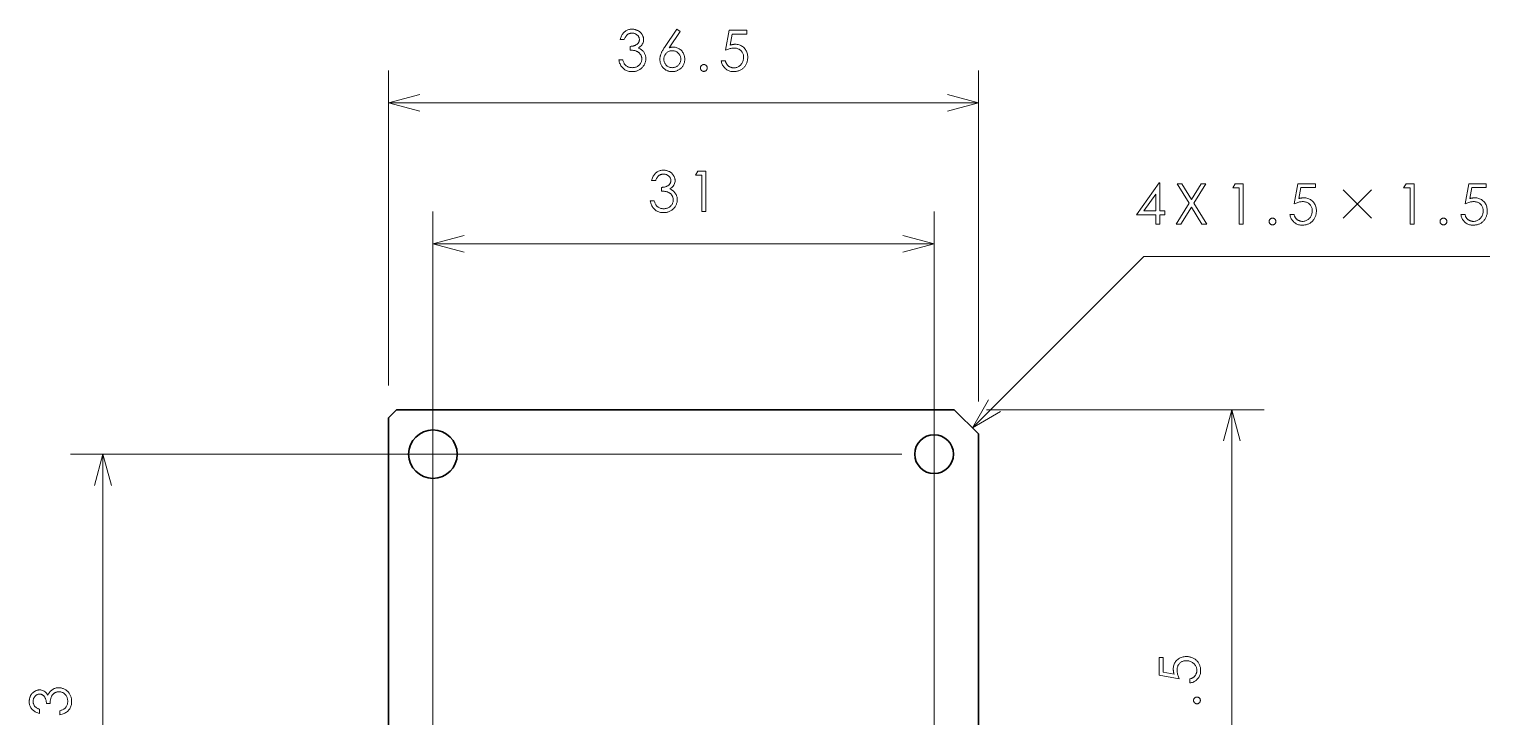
# Model space of a CAD drawing. Extents: x 33 to 237, y 66 to 156.
# Drawn here: x 32.8 to 123.2, y 113.9 to 156.4 of the extents above; entities that cross this region are included whole.
import ezdxf

# ---------------------------------------------------------------- set-up
doc = ezdxf.new("R2010")
doc.units = 0

msp = doc.modelspace()

# ---------------------------------------------------------------- linework, layer by layer
at = {"color": 7, "lineweight": 13}
for p, q in [((55.069046, 134.37117), (55.069046, 153.861572)), ((91.569046, 133.37117), (91.569046, 153.861572)), ((55.069046, 151.861572), (91.569046, 151.861572)), ((57.819054, 99.121162), (57.819054, 145.133728)), ((88.819054, 99.12117), (88.819054, 145.133728)), ((57.819054, 143.133728), (88.819054, 143.133728)), ((91.188461, 131.751755), (101.795059, 142.358353)), ((101.795059, 142.358353), (123.188164, 142.358353)), ((92.069046, 132.87117), (109.239899, 132.87117)), ((107.239899, 94.37117), (107.239899, 132.87117)), ((86.819046, 130.12117), (35.412617, 130.12117)), ((37.412617, 97.121162), (37.412617, 130.12117))]:
    msp.add_line(p, q, dxfattribs=at)
at = {"color": 7, "lineweight": 35}
for p, q in [((55.569046, 132.87117), (55.069046, 132.37117)), ((90.069046, 132.87117), (55.569046, 132.87117)), ((91.569046, 131.37117), (90.069046, 132.87117)), ((55.069046, 132.37117), (55.069054, 95.871162)), ((91.569054, 94.87117), (91.569046, 131.37117))]:
    msp.add_line(p, q, dxfattribs=at)
at = {"color": 7, "lineweight": 13}
for points in [[(69.654358, 155.782043), (69.399429, 155.782043), (69.414642, 155.842468), (69.432404, 155.900055), (69.452713, 155.954773), (69.475571, 156.006653), (69.500977, 156.055664), (69.528938, 156.101822), (69.559441, 156.145126), (69.592499, 156.185577), (69.628105, 156.223175), (69.66626, 156.257904), (69.706398, 156.289551), (69.747971, 156.317871), (69.79097, 156.34285), (69.835396, 156.364502), (69.881248, 156.382813), (69.928528, 156.397812), (69.977234, 156.40947), (70.027374, 156.417801), (70.078934, 156.422791), (70.131927, 156.424454), (70.170753, 156.423569), (70.209053, 156.420898), (70.246826, 156.416428), (70.284073, 156.410187), (70.320786, 156.402161), (70.356979, 156.392334), (70.392647, 156.380737), (70.42778, 156.367355), (70.462395, 156.352188), (70.496475, 156.335236), (70.529533, 156.316772), (70.561058, 156.297058), (70.591057, 156.276123), (70.619522, 156.253937), (70.646461, 156.230499), (70.671867, 156.205841), (70.695747, 156.179932), (70.718094, 156.152771), (70.738914, 156.12439), (70.758202, 156.094757), (70.775803, 156.064362), (70.79155, 156.033707), (70.805443, 156.002777), (70.817482, 155.971573), (70.827667, 155.940094), (70.836006, 155.908356), (70.842491, 155.876328), (70.847122, 155.84404), (70.849899, 155.811478), (70.85083, 155.778641), (70.847618, 155.715393), (70.837982, 155.654846), (70.821915, 155.596985), (70.799431, 155.541794), (70.770523, 155.489288), (70.735191, 155.439484), (70.693436, 155.392349), (70.645256, 155.347916), (70.590645, 155.306152), (70.529617, 155.26709), (70.565002, 155.251785), (70.599091, 155.235138), (70.631897, 155.217117), (70.663406, 155.197739), (70.693619, 155.177002), (70.722549, 155.154907), (70.750183, 155.13147), (70.77652, 155.106644), (70.801575, 155.080475), (70.825333, 155.052948), (70.856331, 155.012695), (70.884071, 154.971497), (70.908539, 154.929352), (70.929756, 154.886261), (70.947701, 154.842194), (70.962387, 154.797195), (70.973801, 154.751251), (70.981964, 154.70433), (70.986855, 154.656479), (70.988487, 154.607666), (70.987366, 154.565369), (70.984001, 154.523468), (70.978394, 154.481964), (70.970543, 154.440842), (70.960449, 154.400116), (70.948105, 154.359772), (70.933525, 154.319824), (70.916702, 154.280273), (70.897629, 154.241104), (70.87632, 154.202332), (70.853073, 154.164627), (70.828186, 154.128677), (70.801674, 154.094467), (70.773529, 154.062012), (70.743759, 154.031311), (70.712349, 154.002365), (70.679314, 153.975159), (70.644638, 153.949707), (70.608337, 153.92601), (70.570404, 153.904068), (70.531197, 153.884048), (70.491074, 153.866135), (70.450027, 153.850327), (70.408066, 153.836624), (70.365189, 153.825043), (70.321388, 153.815552), (70.27668, 153.808182), (70.231041, 153.802917), (70.184494, 153.799744), (70.137024, 153.798691), (70.073517, 153.800552), (70.012146, 153.806137), (69.952919, 153.815445), (69.895828, 153.828461), (69.840881, 153.845215), (69.788078, 153.865692), (69.737419, 153.889877), (69.688896, 153.917801), (69.642517, 153.949432), (69.598274, 153.984787), (69.556602, 154.023758), (69.517921, 154.066193), (69.482231, 154.112122), (69.449532, 154.161545), (69.41983, 154.214447), (69.393112, 154.270813), (69.369385, 154.330688), (69.348648, 154.394043), (69.33091, 154.460876), (69.316154, 154.531189), (69.56089, 154.531189), (69.574364, 154.483917), (69.588966, 154.439346), (69.604683, 154.397461), (69.621529, 154.358246), (69.639488, 154.321716), (69.658577, 154.287888), (69.678787, 154.256729), (69.700111, 154.228271), (69.722565, 154.202484), (69.74614, 154.179382), (69.777916, 154.153229), (69.811401, 154.129822), (69.846581, 154.109177), (69.883461, 154.091278), (69.922035, 154.076141), (69.962318, 154.063751), (70.004295, 154.054108), (70.047974, 154.047241), (70.093346, 154.043106), (70.140427, 154.041718), (70.193741, 154.043365), (70.244911, 154.048248), (70.293945, 154.056412), (70.340836, 154.067825), (70.385582, 154.08252), (70.428192, 154.100464), (70.468658, 154.121674), (70.506981, 154.146149), (70.543159, 154.173889), (70.577202, 154.20488), (70.608528, 154.238068), (70.636551, 154.272385), (70.661278, 154.307816), (70.682709, 154.344376), (70.700844, 154.38205), (70.715683, 154.420853), (70.727219, 154.460785), (70.735466, 154.501816), (70.74041, 154.543991), (70.742058, 154.58728), (70.741234, 154.616318), (70.738762, 154.644989), (70.734642, 154.673279), (70.728867, 154.701202), (70.721451, 154.72876), (70.712387, 154.755936), (70.701668, 154.78273), (70.689301, 154.809158), (70.675293, 154.83522), (70.65963, 154.860901), (70.642586, 154.885757), (70.624413, 154.909363), (70.605125, 154.931717), (70.584717, 154.952805), (70.563179, 154.972641), (70.540527, 154.991211), (70.516754, 155.00853), (70.491852, 155.024597), (70.465836, 155.039398), (70.43869, 155.052948), (70.40947, 155.065369), (70.377205, 155.076813), (70.341896, 155.08725), (70.303543, 155.096725), (70.262154, 155.105194), (70.21772, 155.112701), (70.170242, 155.119202), (70.119728, 155.124725), (70.066162, 155.129272), (70.00956, 155.132813), (70.00956, 155.362259), (70.043587, 155.362854), (70.076996, 155.36467), (70.109802, 155.367691), (70.141991, 155.371918), (70.173569, 155.377335), (70.204529, 155.383972), (70.234886, 155.391815), (70.264626, 155.400864), (70.293755, 155.411133), (70.322273, 155.422592), (70.349716, 155.434982), (70.375603, 155.448044), (70.399948, 155.461777), (70.422752, 155.476166), (70.444, 155.491211), (70.463707, 155.506927), (70.481865, 155.523285), (70.498482, 155.540329), (70.51355, 155.558029), (70.527069, 155.576401), (70.539177, 155.595261), (70.550011, 155.614471), (70.55957, 155.634003), (70.567856, 155.6539), (70.574867, 155.674118), (70.580605, 155.694687), (70.58506, 155.715591), (70.588249, 155.736832), (70.590164, 155.758423), (70.590797, 155.780334), (70.5895, 155.812531), (70.585602, 155.843842), (70.579102, 155.874252), (70.57, 155.903793), (70.558296, 155.932449), (70.543991, 155.96022), (70.527092, 155.987106), (70.507591, 156.013107), (70.485489, 156.038223), (70.460785, 156.062454), (70.434097, 156.085068), (70.406029, 156.105286), (70.376579, 156.123138), (70.345764, 156.138596), (70.313568, 156.151688), (70.279991, 156.162384), (70.245041, 156.170715), (70.20871, 156.176666), (70.171005, 156.180237), (70.131927, 156.181427), (70.100082, 156.180511), (70.069115, 156.177795), (70.039032, 156.173248), (70.009834, 156.16687), (69.981522, 156.158691), (69.954086, 156.148697), (69.927544, 156.136871), (69.901878, 156.12323), (69.877098, 156.107773), (69.853203, 156.0905), (69.830109, 156.071045), (69.807724, 156.049072), (69.786057, 156.024551), (69.765106, 155.997498), (69.744858, 155.967926), (69.725334, 155.935806), (69.70652, 155.901169), (69.688423, 155.863983), (69.671036, 155.82428)], [(72.89875, 156.424454), (73.104393, 156.290192), (72.429688, 155.26709), (72.456703, 155.275803), (72.483391, 155.2836), (72.509735, 155.290482), (72.535736, 155.296448), (72.561401, 155.301498), (72.586723, 155.305634), (72.611702, 155.308838), (72.636345, 155.311127), (72.660652, 155.312515), (72.684616, 155.312973), (72.743195, 155.310822), (72.79998, 155.304367), (72.854958, 155.293625), (72.908134, 155.278564), (72.959511, 155.259216), (73.009087, 155.235565), (73.056862, 155.207626), (73.102829, 155.175385), (73.147003, 155.138824), (73.189369, 155.097977), (73.228767, 155.053986), (73.264015, 155.008011), (73.295113, 154.960037), (73.322067, 154.91008), (73.344879, 154.858139), (73.363541, 154.804199), (73.378052, 154.748276), (73.38842, 154.690369), (73.394638, 154.630463), (73.396713, 154.568573), (73.395714, 154.525818), (73.3927, 154.483917), (73.387688, 154.442825), (73.380669, 154.402573), (73.371643, 154.363144), (73.360619, 154.324554), (73.34758, 154.286804), (73.332542, 154.249878), (73.315491, 154.213791), (73.29644, 154.178528), (73.275543, 154.144409), (73.252968, 154.11171), (73.228706, 154.080444), (73.202766, 154.050598), (73.17514, 154.022186), (73.145828, 153.995193), (73.114838, 153.969635), (73.082169, 153.945496), (73.047813, 153.922791), (73.011772, 153.90152), (72.974609, 153.881973), (72.93689, 153.864502), (72.898605, 153.849075), (72.859764, 153.835709), (72.820366, 153.824402), (72.780396, 153.81514), (72.739876, 153.807953), (72.698784, 153.802811), (72.657143, 153.799713), (72.614929, 153.798691), (72.574104, 153.799683), (72.533867, 153.802673), (72.494225, 153.807648), (72.455177, 153.814606), (72.416725, 153.823547), (72.378868, 153.834488), (72.341606, 153.847412), (72.304939, 153.86232), (72.268867, 153.879227), (72.233391, 153.898117), (72.198967, 153.918808), (72.166054, 153.941116), (72.134659, 153.965027), (72.104767, 153.99057), (72.076393, 154.017715), (72.049538, 154.046478), (72.024185, 154.076859), (72.000351, 154.108856), (71.978027, 154.142456), (71.957214, 154.177689), (71.938164, 154.213974), (71.92112, 154.250763), (71.906082, 154.288071), (71.893044, 154.325882), (71.882011, 154.364212), (71.872986, 154.403046), (71.865967, 154.442383), (71.860954, 154.482239), (71.857948, 154.522614), (71.856949, 154.563477), (71.857567, 154.594238), (71.859428, 154.625305), (71.862526, 154.656708), (71.866867, 154.688431), (71.872452, 154.720474), (71.87928, 154.752838), (71.887344, 154.785522), (71.896645, 154.818542), (71.907188, 154.851883), (71.918976, 154.885544), (71.932358, 154.920044), (71.947701, 154.955933), (71.964989, 154.993195), (71.984238, 155.03183), (72.00544, 155.071854), (72.028595, 155.113251), (72.053711, 155.156006), (72.080772, 155.200165), (72.109795, 155.245682), (72.140762, 155.292572)], [(77.225739, 156.361572), (77.225739, 156.123642), (76.33519, 156.123642), (76.211128, 155.442139), (76.243431, 155.451172), (76.275093, 155.459259), (76.306114, 155.4664), (76.336479, 155.472595), (76.366211, 155.477829), (76.395287, 155.482101), (76.423721, 155.485443), (76.451508, 155.487823), (76.478645, 155.489243), (76.505142, 155.489716), (76.572266, 155.487427), (76.636993, 155.480576), (76.699326, 155.469147), (76.759254, 155.453156), (76.816795, 155.432571), (76.871933, 155.407425), (76.924683, 155.377716), (76.975029, 155.34343), (77.02298, 155.304565), (77.068535, 155.261139), (77.110672, 155.214142), (77.148376, 155.164566), (77.181648, 155.112427), (77.21048, 155.057739), (77.234879, 155.000473), (77.254837, 154.940643), (77.270363, 154.878235), (77.281448, 154.813278), (77.288101, 154.745743), (77.290321, 154.675644), (77.289185, 154.62677), (77.285767, 154.578705), (77.280075, 154.531464), (77.272102, 154.485031), (77.261856, 154.439423), (77.249329, 154.394623), (77.234528, 154.350632), (77.217445, 154.307465), (77.19809, 154.265106), (77.176453, 154.223572), (77.152878, 154.183411), (77.127678, 154.145157), (77.100868, 154.108826), (77.072441, 154.074432), (77.042404, 154.041931), (77.01075, 154.011368), (76.977486, 153.982727), (76.942604, 153.955994), (76.906105, 153.931198), (76.867989, 153.90831), (76.828468, 153.887482), (76.787743, 153.868851), (76.745804, 153.852402), (76.70266, 153.838165), (76.65831, 153.826096), (76.612755, 153.816238), (76.565994, 153.808563), (76.518028, 153.80307), (76.468849, 153.799789), (76.418465, 153.798691), (76.358574, 153.800552), (76.300591, 153.806137), (76.244507, 153.815445), (76.190323, 153.828461), (76.138046, 153.845215), (76.087669, 153.865692), (76.0392, 153.889877), (75.992638, 153.917801), (75.947968, 153.949432), (75.905212, 153.984787), (75.865082, 154.023102), (75.828323, 154.063614), (75.79493, 154.106323), (75.7649, 154.151215), (75.738235, 154.198303), (75.714935, 154.247574), (75.695, 154.299042), (75.678429, 154.352707), (75.665222, 154.408554), (75.65538, 154.466614), (75.91201, 154.466614), (75.91819, 154.438263), (75.925163, 154.410995), (75.932938, 154.384827), (75.941513, 154.359741), (75.950882, 154.335739), (75.96106, 154.312836), (75.972031, 154.291016), (75.983795, 154.270279), (75.996368, 154.250626), (76.009735, 154.232071), (76.023956, 154.214401), (76.039101, 154.197433), (76.055161, 154.181168), (76.072136, 154.165588), (76.090034, 154.150711), (76.108849, 154.13652), (76.128578, 154.123047), (76.149231, 154.110245), (76.170799, 154.09816), (76.193283, 154.086761), (76.216331, 154.076263), (76.239609, 154.066879), (76.263107, 154.058594), (76.286819, 154.051422), (76.31076, 154.045334), (76.334915, 154.040375), (76.359299, 154.036499), (76.383896, 154.033737), (76.408722, 154.032074), (76.433762, 154.031525), (76.482353, 154.033401), (76.529549, 154.039001), (76.575348, 154.048355), (76.619759, 154.061432), (76.662773, 154.078262), (76.704399, 154.098831), (76.744621, 154.123138), (76.783455, 154.151184), (76.8209, 154.182953), (76.856949, 154.218475), (76.890526, 154.256805), (76.920578, 154.296997), (76.94709, 154.33905), (76.970062, 154.382996), (76.98951, 154.428787), (77.005417, 154.476471), (77.017792, 154.526001), (77.026627, 154.577423), (77.031929, 154.630692), (77.033691, 154.685852), (77.032097, 154.735535), (77.027306, 154.783325), (77.019318, 154.829224), (77.008133, 154.873199), (76.993759, 154.915283), (76.976181, 154.95546), (76.955414, 154.993729), (76.93145, 155.030106), (76.904297, 155.064575), (76.87394, 155.097137), (76.840919, 155.127167), (76.805756, 155.154022), (76.768448, 155.177734), (76.729004, 155.198288), (76.687416, 155.215668), (76.643692, 155.229889), (76.597816, 155.240967), (76.549805, 155.248871), (76.499657, 155.253601), (76.447357, 155.255188), (76.402237, 155.253845), (76.355247, 155.249817), (76.306381, 155.243103), (76.255653, 155.233704), (76.203056, 155.221619), (76.148582, 155.206848), (76.092247, 155.189392), (76.034035, 155.16925), (75.973953, 155.146439), (75.91201, 155.120926), (76.143143, 156.361572)], [(72.62513, 155.093735), (72.58226, 155.092194), (72.540665, 155.087585), (72.500343, 155.079895), (72.461296, 155.069122), (72.423523, 155.055283), (72.387024, 155.038361), (72.351807, 155.018372), (72.317856, 154.9953), (72.285179, 154.969147), (72.253784, 154.939926), (72.224564, 154.908508), (72.19841, 154.875793), (72.175339, 154.841751), (72.15535, 154.806412), (72.138428, 154.76976), (72.124588, 154.731796), (72.113823, 154.692535), (72.106133, 154.651962), (72.101517, 154.610077), (72.099976, 154.566879), (72.101517, 154.524017), (72.106133, 154.482407), (72.113823, 154.442093), (72.124588, 154.403046), (72.138428, 154.365265), (72.15535, 154.328766), (72.175339, 154.293549), (72.19841, 154.259613), (72.224564, 154.226929), (72.253784, 154.195526), (72.285179, 154.166306), (72.317856, 154.140167), (72.351807, 154.117096), (72.387024, 154.097092), (72.423523, 154.08017), (72.461296, 154.06633), (72.500343, 154.055573), (72.540665, 154.047882), (72.58226, 154.043259), (72.62513, 154.041718), (72.667999, 154.043259), (72.709595, 154.047882), (72.749916, 154.055573), (72.788963, 154.06633), (72.826736, 154.08017), (72.863235, 154.097092), (72.898453, 154.117096), (72.932404, 154.140167), (72.96508, 154.166306), (72.996475, 154.195526), (73.025696, 154.226929), (73.051849, 154.259613), (73.074921, 154.293549), (73.09491, 154.328766), (73.111832, 154.365265), (73.125671, 154.403046), (73.136444, 154.442093), (73.144127, 154.482407), (73.148743, 154.524017), (73.150284, 154.566879), (73.148743, 154.610077), (73.144127, 154.651962), (73.136444, 154.692535), (73.125671, 154.731796), (73.111832, 154.76976), (73.09491, 154.806412), (73.074921, 154.841751), (73.051849, 154.875793), (73.025696, 154.908508), (72.996475, 154.939926), (72.96508, 154.969147), (72.932404, 154.9953), (72.898453, 155.018372), (72.863235, 155.038361), (72.826736, 155.055283), (72.788963, 155.069122), (72.749916, 155.079895), (72.709595, 155.087585), (72.667999, 155.092194)], [(74.577881, 154.235474), (74.594963, 154.234863), (74.611534, 154.233032), (74.627594, 154.229965), (74.643143, 154.225677), (74.658188, 154.220184), (74.672714, 154.21344), (74.686737, 154.20549), (74.700249, 154.19632), (74.713249, 154.185913), (74.725739, 154.174286), (74.737366, 154.161774), (74.747765, 154.148727), (74.756943, 154.135132), (74.7649, 154.120987), (74.771629, 154.106308), (74.777138, 154.09108), (74.781418, 154.075317), (74.784477, 154.05899), (74.786316, 154.04213), (74.786926, 154.024734), (74.786316, 154.007645), (74.784477, 153.991043), (74.781418, 153.974945), (74.777138, 153.959335), (74.771629, 153.944214), (74.7649, 153.929596), (74.756943, 153.915466), (74.747765, 153.901825), (74.737366, 153.888672), (74.725739, 153.876022), (74.713249, 153.864227), (74.700249, 153.853699), (74.686737, 153.844391), (74.672714, 153.836319), (74.658188, 153.829498), (74.643143, 153.823914), (74.627594, 153.81958), (74.611534, 153.816467), (74.594963, 153.814606), (74.577881, 153.813995), (74.560806, 153.814606), (74.544235, 153.816467), (74.528168, 153.81958), (74.512619, 153.823914), (74.497581, 153.829498), (74.483047, 153.836319), (74.469025, 153.844391), (74.455521, 153.853699), (74.44252, 153.864227), (74.430023, 153.876022), (74.418396, 153.888672), (74.407997, 153.901825), (74.398819, 153.915466), (74.390869, 153.929596), (74.38414, 153.944214), (74.378632, 153.959335), (74.374344, 153.974945), (74.371292, 153.991043), (74.369453, 154.007645), (74.368843, 154.024734), (74.369453, 154.04213), (74.371292, 154.05899), (74.374344, 154.075317), (74.378632, 154.09108), (74.38414, 154.106308), (74.390869, 154.120987), (74.398819, 154.135132), (74.407997, 154.148727), (74.418396, 154.161774), (74.430023, 154.174286), (74.44252, 154.185913), (74.455521, 154.19632), (74.469025, 154.20549), (74.483047, 154.21344), (74.497581, 154.220184), (74.512619, 154.225677), (74.528168, 154.229965), (74.544235, 154.233032), (74.560806, 154.234863)], [(71.600662, 147.054199), (71.345734, 147.054199), (71.360947, 147.114624), (71.378708, 147.172211), (71.399017, 147.226929), (71.421875, 147.278809), (71.447281, 147.32782), (71.475235, 147.373978), (71.505745, 147.417282), (71.538803, 147.457733), (71.574402, 147.495331), (71.612556, 147.53006), (71.652702, 147.561707), (71.694275, 147.590027), (71.737274, 147.615005), (71.781693, 147.636658), (71.827553, 147.654968), (71.874832, 147.669968), (71.923538, 147.681625), (71.973671, 147.689957), (72.025238, 147.694946), (72.078232, 147.696609), (72.117058, 147.695724), (72.15535, 147.693054), (72.193123, 147.688583), (72.23037, 147.682343), (72.26709, 147.674316), (72.303284, 147.66449), (72.338943, 147.652893), (72.374084, 147.639511), (72.408691, 147.624344), (72.44278, 147.607391), (72.47583, 147.588928), (72.507362, 147.569214), (72.537354, 147.548279), (72.565826, 147.526093), (72.592758, 147.502655), (72.618164, 147.477997), (72.642044, 147.452087), (72.664398, 147.424927), (72.685211, 147.396545), (72.704506, 147.366913), (72.722099, 147.336517), (72.737846, 147.305862), (72.75174, 147.274933), (72.763786, 147.243729), (72.773972, 147.21225), (72.78231, 147.180511), (72.788788, 147.148483), (72.793427, 147.116196), (72.796204, 147.083633), (72.797127, 147.050797), (72.793915, 146.987549), (72.784279, 146.927002), (72.768219, 146.869141), (72.745735, 146.81395), (72.716827, 146.761444), (72.681496, 146.711639), (72.639732, 146.664505), (72.591553, 146.620071), (72.536949, 146.578308), (72.475914, 146.539246), (72.511299, 146.523941), (72.545395, 146.507294), (72.578194, 146.489273), (72.609703, 146.469894), (72.639923, 146.449158), (72.668846, 146.427063), (72.69648, 146.403625), (72.722824, 146.378799), (72.747879, 146.352631), (72.771637, 146.325104), (72.802635, 146.284851), (72.830368, 146.243652), (72.854843, 146.201508), (72.876053, 146.158417), (72.893997, 146.114349), (72.908684, 146.069351), (72.920105, 146.023407), (72.928261, 145.976486), (72.933159, 145.928635), (72.934792, 145.879822), (72.93367, 145.837524), (72.930305, 145.795624), (72.924698, 145.75412), (72.91684, 145.712997), (72.906746, 145.672272), (72.894409, 145.631927), (72.879829, 145.59198), (72.862999, 145.552429), (72.843933, 145.51326), (72.822617, 145.474487), (72.79937, 145.436783), (72.77449, 145.400833), (72.747978, 145.366623), (72.719833, 145.334167), (72.690056, 145.303467), (72.658653, 145.274521), (72.62561, 145.247314), (72.590942, 145.221863), (72.554642, 145.198166), (72.516708, 145.176224), (72.477501, 145.156204), (72.43737, 145.13829), (72.396332, 145.122482), (72.35437, 145.10878), (72.311485, 145.097198), (72.267693, 145.087708), (72.222977, 145.080338), (72.177345, 145.075073), (72.130798, 145.071899), (72.083328, 145.070847), (72.019814, 145.072708), (71.95845, 145.078293), (71.899216, 145.087601), (71.842133, 145.100616), (71.787186, 145.117371), (71.734383, 145.137848), (71.683716, 145.162033), (71.635201, 145.189957), (71.588814, 145.221588), (71.544579, 145.256943), (71.502907, 145.295914), (71.464226, 145.338348), (71.428535, 145.384277), (71.395836, 145.433701), (71.366127, 145.486603), (71.339409, 145.542969), (71.315689, 145.602844), (71.294952, 145.666199), (71.277206, 145.733032), (71.262459, 145.803345), (71.507187, 145.803345), (71.520668, 145.756073), (71.535263, 145.711502), (71.550987, 145.669617), (71.567825, 145.630402), (71.585793, 145.593872), (71.604874, 145.560043), (71.625084, 145.528885), (71.646416, 145.500427), (71.668861, 145.47464), (71.692436, 145.451538), (71.72422, 145.425385), (71.757698, 145.401978), (71.792877, 145.381332), (71.829758, 145.363434), (71.86834, 145.348297), (71.908615, 145.335907), (71.950592, 145.326263), (71.99427, 145.319397), (72.03965, 145.315262), (72.086723, 145.313873), (72.140038, 145.315521), (72.191216, 145.320404), (72.240242, 145.328568), (72.287132, 145.339981), (72.331886, 145.354675), (72.374489, 145.37262), (72.414955, 145.393829), (72.453278, 145.418304), (72.489464, 145.446045), (72.523506, 145.477036), (72.554825, 145.510223), (72.582855, 145.54454), (72.607582, 145.579971), (72.629013, 145.616531), (72.647148, 145.654205), (72.66198, 145.693008), (72.673523, 145.732941), (72.681763, 145.773972), (72.686707, 145.816147), (72.688354, 145.859436), (72.687531, 145.888474), (72.685059, 145.917145), (72.680939, 145.945435), (72.675171, 145.973358), (72.667755, 146.000916), (72.658684, 146.028091), (72.647972, 146.054886), (72.635605, 146.081314), (72.62159, 146.107376), (72.605934, 146.133057), (72.588882, 146.157913), (72.570717, 146.181519), (72.55143, 146.203873), (72.531013, 146.22496), (72.509483, 146.244797), (72.486832, 146.263367), (72.463051, 146.280685), (72.438156, 146.296753), (72.412132, 146.311554), (72.384995, 146.325104), (72.355766, 146.337524), (72.323502, 146.348969), (72.288193, 146.359406), (72.249847, 146.368881), (72.208458, 146.37735), (72.164024, 146.384857), (72.116547, 146.391357), (72.066025, 146.396881), (72.012466, 146.401428), (71.955864, 146.404968), (71.955864, 146.634415), (71.989891, 146.63501), (72.0233, 146.636826), (72.056099, 146.639847), (72.088287, 146.644073), (72.119865, 146.64949), (72.150833, 146.656128), (72.181183, 146.663971), (72.21093, 146.673019), (72.240059, 146.683289), (72.268578, 146.694748), (72.296013, 146.707138), (72.321907, 146.7202), (72.346252, 146.733932), (72.369049, 146.748322), (72.390305, 146.763367), (72.410011, 146.779083), (72.428169, 146.795441), (72.444778, 146.812485), (72.459846, 146.830185), (72.473366, 146.848557), (72.485474, 146.867416), (72.496315, 146.886627), (72.505875, 146.906158), (72.51416, 146.926056), (72.521164, 146.946274), (72.526901, 146.966843), (72.531364, 146.987747), (72.534554, 147.008987), (72.536461, 147.030579), (72.537102, 147.05249), (72.535797, 147.084686), (72.531898, 147.115997), (72.525398, 147.146408), (72.516296, 147.175949), (72.504601, 147.204605), (72.490295, 147.232376), (72.473396, 147.259262), (72.453888, 147.285263), (72.431793, 147.310379), (72.407089, 147.33461), (72.380394, 147.357224), (72.352325, 147.377441), (72.322884, 147.395294), (72.292061, 147.410751), (72.259865, 147.423843), (72.226288, 147.43454), (72.191338, 147.442871), (72.155014, 147.448822), (72.11731, 147.452393), (72.078232, 147.453583), (72.046379, 147.452667), (72.015411, 147.449951), (71.985336, 147.445404), (71.956139, 147.439026), (71.927818, 147.430847), (71.900391, 147.420853), (71.87384, 147.409027), (71.848183, 147.395386), (71.823402, 147.379929), (71.799507, 147.362656), (71.776413, 147.343201), (71.754028, 147.321228), (71.732361, 147.296707), (71.711403, 147.269653), (71.691162, 147.240082), (71.671638, 147.207962), (71.652824, 147.173325), (71.63472, 147.136139), (71.617332, 147.096436)], [(74.21283, 147.633728), (74.703995, 147.633728), (74.703995, 145.133728), (74.455864, 145.133728), (74.455864, 147.389008), (74.063271, 147.389008)], [(102.728775, 146.921234), (102.77977, 146.921234), (102.77977, 145.17923), (103.082275, 145.17923), (103.082275, 144.939606), (102.77977, 144.939606), (102.77977, 144.358368), (102.529938, 144.358368), (102.529938, 144.939606), (101.335167, 144.939606)], [(103.847061, 146.858368), (104.139389, 146.858368), (104.737617, 145.882843), (105.340942, 146.858368), (105.629868, 146.858368), (104.885475, 145.646606), (105.679153, 144.358368), (105.386833, 144.358368), (104.737617, 145.406967), (104.084999, 144.358368), (103.792679, 144.358368), (104.589752, 145.646606)], [(107.439178, 146.858368), (107.930344, 146.858368), (107.930344, 144.358368), (107.682213, 144.358368), (107.682213, 146.613632), (107.289627, 146.613632)], [(112.398392, 146.858368), (112.398392, 146.620422), (111.507843, 146.620422), (111.383774, 145.938919), (111.416084, 145.947968), (111.447754, 145.956055), (111.47876, 145.963196), (111.50914, 145.969376), (111.538864, 145.974609), (111.56794, 145.978882), (111.596375, 145.982224), (111.624161, 145.984604), (111.651299, 145.986023), (111.677795, 145.986511), (111.744919, 145.984222), (111.809647, 145.977356), (111.871979, 145.965927), (111.931908, 145.949936), (111.989441, 145.929352), (112.044586, 145.904205), (112.097336, 145.874496), (112.147682, 145.84021), (112.195633, 145.801346), (112.241188, 145.757919), (112.283325, 145.710922), (112.32103, 145.661346), (112.354301, 145.609222), (112.383133, 145.55452), (112.407532, 145.497253), (112.42749, 145.437424), (112.443016, 145.375031), (112.454102, 145.310059), (112.460754, 145.242523), (112.462975, 145.172424), (112.461838, 145.12355), (112.45842, 145.0755), (112.452728, 145.028244), (112.444756, 144.981812), (112.434509, 144.936203), (112.421982, 144.891403), (112.407181, 144.847412), (112.390099, 144.804245), (112.370743, 144.761902), (112.349106, 144.720367), (112.325531, 144.680191), (112.300331, 144.641937), (112.273521, 144.605621), (112.245102, 144.571213), (112.215057, 144.538727), (112.183403, 144.508148), (112.150131, 144.479507), (112.11525, 144.452789), (112.078758, 144.427979), (112.040649, 144.40509), (112.001122, 144.384277), (111.960388, 144.365631), (111.918457, 144.349182), (111.875313, 144.334946), (111.830963, 144.322876), (111.785408, 144.313019), (111.738647, 144.305344), (111.690674, 144.299866), (111.641502, 144.29657), (111.591125, 144.295471), (111.531227, 144.297333), (111.473236, 144.302917), (111.41716, 144.312225), (111.362976, 144.325256), (111.310699, 144.34201), (111.26033, 144.362473), (111.211853, 144.386658), (111.165283, 144.414581), (111.120621, 144.446213), (111.077866, 144.481567), (111.037735, 144.519897), (111.000977, 144.560394), (110.967583, 144.603104), (110.937546, 144.647995), (110.910889, 144.695084), (110.887589, 144.744354), (110.867645, 144.795822), (110.851074, 144.849487), (110.837875, 144.905334), (110.828033, 144.963394), (111.084663, 144.963394), (111.090836, 144.935043), (111.097816, 144.907776), (111.105591, 144.881607), (111.114166, 144.856522), (111.123535, 144.83252), (111.133713, 144.809616), (111.144684, 144.787796), (111.156448, 144.767059), (111.169022, 144.747406), (111.182388, 144.728851), (111.196609, 144.711182), (111.211754, 144.694214), (111.227814, 144.677948), (111.244789, 144.662369), (111.262688, 144.647491), (111.281502, 144.633301), (111.301231, 144.619827), (111.321884, 144.607025), (111.343445, 144.59494), (111.365936, 144.583542), (111.388992, 144.573059), (111.412262, 144.56366), (111.43576, 144.555374), (111.459473, 144.548203), (111.483414, 144.542114), (111.507568, 144.537155), (111.531952, 144.533279), (111.556549, 144.530518), (111.581375, 144.52887), (111.606415, 144.52832), (111.655006, 144.530182), (111.702202, 144.535797), (111.748001, 144.545135), (111.792412, 144.558228), (111.835426, 144.575043), (111.877045, 144.595612), (111.917274, 144.619919), (111.956108, 144.647964), (111.993546, 144.679749), (112.029602, 144.715256), (112.063179, 144.753586), (112.093231, 144.793777), (112.119736, 144.835846), (112.142715, 144.879776), (112.162155, 144.925568), (112.17807, 144.973251), (112.190445, 145.022797), (112.19928, 145.074203), (112.204582, 145.127472), (112.206345, 145.182632), (112.20475, 145.23233), (112.199959, 145.280121), (112.191971, 145.326004), (112.180786, 145.36998), (112.166412, 145.412064), (112.148834, 145.45224), (112.128067, 145.490509), (112.104103, 145.526886), (112.07695, 145.561356), (112.046593, 145.593918), (112.013573, 145.623947), (111.978409, 145.650818), (111.941101, 145.67453), (111.901657, 145.695068), (111.860069, 145.712463), (111.816345, 145.726685), (111.77047, 145.737747), (111.722458, 145.745651), (111.672302, 145.750397), (111.62001, 145.751968), (111.57489, 145.750626), (111.527893, 145.746597), (111.479034, 145.739883), (111.428307, 145.730484), (111.375702, 145.718399), (111.321236, 145.703644), (111.264893, 145.686188), (111.206688, 145.666046), (111.146606, 145.643219), (111.084663, 145.617706), (111.315796, 146.858368)], [(118.010727, 146.858368), (118.501892, 146.858368), (118.501892, 144.358368), (118.253761, 144.358368), (118.253761, 146.613632), (117.861176, 146.613632)], [(122.96994, 146.858368), (122.96994, 146.620422), (122.079391, 146.620422), (121.955322, 145.938919), (121.987633, 145.947968), (122.019302, 145.956055), (122.050308, 145.963196), (122.080688, 145.969376), (122.110413, 145.974609), (122.139488, 145.978882), (122.167923, 145.982224), (122.195709, 145.984604), (122.222847, 145.986023), (122.249344, 145.986511), (122.316467, 145.984222), (122.381195, 145.977356), (122.443527, 145.965927), (122.503456, 145.949936), (122.560989, 145.929352), (122.616135, 145.904205), (122.668884, 145.874496), (122.719231, 145.84021), (122.767181, 145.801346), (122.812737, 145.757919), (122.854874, 145.710922), (122.892578, 145.661346), (122.92585, 145.609222), (122.954681, 145.55452), (122.97908, 145.497253), (122.999039, 145.437424), (123.014565, 145.375031), (123.02565, 145.310059), (123.032303, 145.242523), (123.034523, 145.172424), (123.033386, 145.12355), (123.029968, 145.0755), (123.024277, 145.028244), (123.016304, 144.981812), (123.006058, 144.936203), (122.99353, 144.891403), (122.978729, 144.847412), (122.961647, 144.804245), (122.942291, 144.761902), (122.920654, 144.720367), (122.897079, 144.680191), (122.87188, 144.641937), (122.84507, 144.605621), (122.81665, 144.571213), (122.786606, 144.538727), (122.754951, 144.508148), (122.72168, 144.479507), (122.686798, 144.452789), (122.650307, 144.427979), (122.612198, 144.40509), (122.57267, 144.384277), (122.531937, 144.365631), (122.490005, 144.349182), (122.446861, 144.334946), (122.402512, 144.322876), (122.356956, 144.313019), (122.310196, 144.305344), (122.262222, 144.299866), (122.213051, 144.29657), (122.162674, 144.295471), (122.102776, 144.297333), (122.044785, 144.302917), (121.988708, 144.312225), (121.934525, 144.325256), (121.882248, 144.34201), (121.831879, 144.362473), (121.783401, 144.386658), (121.736832, 144.414581), (121.692169, 144.446213), (121.649414, 144.481567), (121.609283, 144.519897), (121.572525, 144.560394), (121.539131, 144.603104), (121.509094, 144.647995), (121.482437, 144.695084), (121.459137, 144.744354), (121.439194, 144.795822), (121.422623, 144.849487), (121.409424, 144.905334), (121.399582, 144.963394), (121.656212, 144.963394), (121.662384, 144.935043), (121.669365, 144.907776), (121.677139, 144.881607), (121.685715, 144.856522), (121.695084, 144.83252), (121.705261, 144.809616), (121.716232, 144.787796), (121.727997, 144.767059), (121.74057, 144.747406), (121.753937, 144.728851), (121.768158, 144.711182), (121.783302, 144.694214), (121.799362, 144.677948), (121.816338, 144.662369), (121.834236, 144.647491), (121.85305, 144.633301), (121.87278, 144.619827), (121.893433, 144.607025), (121.914993, 144.59494), (121.937485, 144.583542), (121.960541, 144.573059), (121.98381, 144.56366), (122.007309, 144.555374), (122.031021, 144.548203), (122.054962, 144.542114), (122.079117, 144.537155), (122.1035, 144.533279), (122.128098, 144.530518), (122.152924, 144.52887), (122.177963, 144.52832), (122.226555, 144.530182), (122.27375, 144.535797), (122.31955, 144.545135), (122.36396, 144.558228), (122.406975, 144.575043), (122.448593, 144.595612), (122.488823, 144.619919), (122.527657, 144.647964), (122.565094, 144.679749), (122.601151, 144.715256), (122.634727, 144.753586), (122.66478, 144.793777), (122.691284, 144.835846), (122.714264, 144.879776), (122.733704, 144.925568), (122.749619, 144.973251), (122.761993, 145.022797), (122.770828, 145.074203), (122.776131, 145.127472), (122.777893, 145.182632), (122.776299, 145.23233), (122.771507, 145.280121), (122.763519, 145.326004), (122.752335, 145.36998), (122.737961, 145.412064), (122.720383, 145.45224), (122.699615, 145.490509), (122.675652, 145.526886), (122.648499, 145.561356), (122.618141, 145.593918), (122.585121, 145.623947), (122.549957, 145.650818), (122.51265, 145.67453), (122.473206, 145.695068), (122.431618, 145.712463), (122.387894, 145.726685), (122.342018, 145.737747), (122.294006, 145.745651), (122.243851, 145.750397), (122.191559, 145.751968), (122.146439, 145.750626), (122.099442, 145.746597), (122.050583, 145.739883), (121.999855, 145.730484), (121.94725, 145.718399), (121.892784, 145.703644), (121.836441, 145.686188), (121.778236, 145.666046), (121.718155, 145.643219), (121.656212, 145.617706), (121.887344, 146.858368)], [(102.529938, 145.17923), (102.529938, 146.221039), (101.794037, 145.17923)], [(109.750534, 144.732254), (109.767616, 144.731644), (109.784187, 144.729813), (109.800247, 144.726746), (109.815796, 144.722473), (109.830841, 144.716965), (109.845367, 144.710236), (109.85939, 144.702271), (109.872902, 144.6931), (109.885902, 144.682693), (109.898392, 144.671082), (109.910019, 144.658569), (109.920425, 144.645508), (109.929596, 144.631912), (109.937546, 144.617767), (109.944283, 144.603088), (109.949783, 144.58786), (109.954071, 144.572098), (109.95713, 144.555786), (109.958969, 144.53891), (109.959579, 144.521515), (109.958969, 144.504425), (109.95713, 144.487823), (109.954071, 144.471725), (109.949783, 144.456116), (109.944283, 144.440994), (109.937546, 144.426376), (109.929596, 144.412247), (109.920425, 144.398605), (109.910019, 144.385468), (109.898392, 144.372803), (109.885902, 144.361023), (109.872902, 144.350479), (109.85939, 144.341171), (109.845367, 144.333099), (109.830841, 144.326279), (109.815796, 144.320694), (109.800247, 144.31636), (109.784187, 144.313263), (109.767616, 144.311401), (109.750534, 144.310776), (109.733459, 144.311401), (109.716888, 144.313263), (109.700821, 144.31636), (109.685272, 144.320694), (109.670235, 144.326279), (109.655701, 144.333099), (109.641678, 144.341171), (109.628174, 144.350479), (109.615173, 144.361023), (109.602676, 144.372803), (109.591049, 144.385468), (109.58065, 144.398605), (109.571472, 144.412247), (109.563522, 144.426376), (109.556793, 144.440994), (109.551285, 144.456116), (109.546997, 144.471725), (109.543945, 144.487823), (109.542107, 144.504425), (109.541489, 144.521515), (109.542107, 144.53891), (109.543945, 144.555786), (109.546997, 144.572098), (109.551285, 144.58786), (109.556793, 144.603088), (109.563522, 144.617767), (109.571472, 144.631912), (109.58065, 144.645508), (109.591049, 144.658569), (109.602676, 144.671082), (109.615173, 144.682693), (109.628174, 144.6931), (109.641678, 144.702271), (109.655701, 144.710236), (109.670235, 144.716965), (109.685272, 144.722473), (109.700821, 144.726746), (109.716888, 144.729813), (109.733459, 144.731644)], [(120.322083, 144.732254), (120.339165, 144.731644), (120.355736, 144.729813), (120.371796, 144.726746), (120.387344, 144.722473), (120.40239, 144.716965), (120.416916, 144.710236), (120.430939, 144.702271), (120.44445, 144.6931), (120.457451, 144.682693), (120.46994, 144.671082), (120.481567, 144.658569), (120.491974, 144.645508), (120.501144, 144.631912), (120.509094, 144.617767), (120.515831, 144.603088), (120.521332, 144.58786), (120.52562, 144.572098), (120.528679, 144.555786), (120.530518, 144.53891), (120.531128, 144.521515), (120.530518, 144.504425), (120.528679, 144.487823), (120.52562, 144.471725), (120.521332, 144.456116), (120.515831, 144.440994), (120.509094, 144.426376), (120.501144, 144.412247), (120.491974, 144.398605), (120.481567, 144.385468), (120.46994, 144.372803), (120.457451, 144.361023), (120.44445, 144.350479), (120.430939, 144.341171), (120.416916, 144.333099), (120.40239, 144.326279), (120.387344, 144.320694), (120.371796, 144.31636), (120.355736, 144.313263), (120.339165, 144.311401), (120.322083, 144.310776), (120.305008, 144.311401), (120.288437, 144.313263), (120.272369, 144.31636), (120.256821, 144.320694), (120.241783, 144.326279), (120.227249, 144.333099), (120.213226, 144.341171), (120.199722, 144.350479), (120.186722, 144.361023), (120.174225, 144.372803), (120.162598, 144.385468), (120.152199, 144.398605), (120.143021, 144.412247), (120.135071, 144.426376), (120.128342, 144.440994), (120.122833, 144.456116), (120.118546, 144.471725), (120.115494, 144.487823), (120.113655, 144.504425), (120.113037, 144.521515), (120.113655, 144.53891), (120.115494, 144.555786), (120.118546, 144.572098), (120.122833, 144.58786), (120.128342, 144.603088), (120.135071, 144.617767), (120.143021, 144.631912), (120.152199, 144.645508), (120.162598, 144.658569), (120.174225, 144.671082), (120.186722, 144.682693), (120.199722, 144.6931), (120.213226, 144.702271), (120.227249, 144.710236), (120.241783, 144.716965), (120.256821, 144.722473), (120.272369, 144.726746), (120.288437, 144.729813), (120.305008, 144.731644)], [(102.739899, 117.52787), (102.977829, 117.52787), (102.977829, 116.637314), (103.65934, 116.513252), (103.650299, 116.545563), (103.642212, 116.577225), (103.635071, 116.608238), (103.628891, 116.638611), (103.62365, 116.668335), (103.61937, 116.697411), (103.616035, 116.725845), (103.613663, 116.753632), (103.612228, 116.780777), (103.611755, 116.807266), (103.614044, 116.87439), (103.620895, 116.939117), (103.632324, 117.00145), (103.648331, 117.061386), (103.6689, 117.118919), (103.694046, 117.174057), (103.723763, 117.226807), (103.758049, 117.277153), (103.796906, 117.325104), (103.84034, 117.370659), (103.887344, 117.412804), (103.936905, 117.450508), (103.989044, 117.483772), (104.043739, 117.512604), (104.101006, 117.537003), (104.160835, 117.556961), (104.223236, 117.572487), (104.2882, 117.58358), (104.355728, 117.590233), (104.425827, 117.592453), (104.474701, 117.591309), (104.522766, 117.587898), (104.570015, 117.582199), (104.61644, 117.574234), (104.662064, 117.56398), (104.706863, 117.551453), (104.750839, 117.536652), (104.794006, 117.519577), (104.836365, 117.500214), (104.877899, 117.478584), (104.918068, 117.455002), (104.956314, 117.429802), (104.992645, 117.402992), (105.027054, 117.374573), (105.05954, 117.344528), (105.090103, 117.312881), (105.118744, 117.27961), (105.145477, 117.244728), (105.170273, 117.208229), (105.193161, 117.17012), (105.213989, 117.130592), (105.23262, 117.089867), (105.249069, 117.047928), (105.263321, 117.004791), (105.275375, 116.960442), (105.28524, 116.914886), (105.292915, 116.868118), (105.298401, 116.820152), (105.301682, 116.770973), (105.30278, 116.720596), (105.300919, 116.660706), (105.295334, 116.602715), (105.286034, 116.546631), (105.27301, 116.492447), (105.256256, 116.44017), (105.235786, 116.389801), (105.211594, 116.341324), (105.183678, 116.294762), (105.152039, 116.250099), (105.116684, 116.207336), (105.078369, 116.167213), (105.037857, 116.130447), (104.995163, 116.097054), (104.950264, 116.067024), (104.903183, 116.040359), (104.853897, 116.017059), (104.802429, 115.997124), (104.748772, 115.980553), (104.692917, 115.967346), (104.634872, 115.957504), (104.634872, 116.214134), (104.663216, 116.220314), (104.690475, 116.227287), (104.716644, 116.235062), (104.74173, 116.243637), (104.765732, 116.253014), (104.788643, 116.263184), (104.810463, 116.274155), (104.831192, 116.285919), (104.850845, 116.298492), (104.8694, 116.311859), (104.88707, 116.32608), (104.904037, 116.341225), (104.920311, 116.357285), (104.935883, 116.374268), (104.950768, 116.392159), (104.964951, 116.410973), (104.978439, 116.43071), (104.991226, 116.451355), (105.003311, 116.472923), (105.014709, 116.495407), (105.025208, 116.518463), (105.034592, 116.541733), (105.042877, 116.565231), (105.050064, 116.588951), (105.056137, 116.612885), (105.061111, 116.637047), (105.064972, 116.661423), (105.067734, 116.686028), (105.069397, 116.710846), (105.069946, 116.735886), (105.068077, 116.784477), (105.062469, 116.831673), (105.053116, 116.87748), (105.040039, 116.921883), (105.023209, 116.964897), (105.00264, 117.006523), (104.97834, 117.046753), (104.950302, 117.085587), (104.918518, 117.123024), (104.882996, 117.159073), (104.844673, 117.192657), (104.804482, 117.222702), (104.762421, 117.249214), (104.718483, 117.272194), (104.672684, 117.291634), (104.625015, 117.307541), (104.57547, 117.319916), (104.524063, 117.328751), (104.470779, 117.334053), (104.415634, 117.335823), (104.365936, 117.334221), (104.318146, 117.32943), (104.272263, 117.321442), (104.228271, 117.310257), (104.186195, 117.295883), (104.146011, 117.278313), (104.107742, 117.257538), (104.071373, 117.233582), (104.036911, 117.206421), (104.004349, 117.176064), (103.974319, 117.143044), (103.947449, 117.10788), (103.923737, 117.07058), (103.903191, 117.031128), (103.885803, 116.98954), (103.871582, 116.945816), (103.860519, 116.899948), (103.852615, 116.851936), (103.84787, 116.801781), (103.846291, 116.749489), (103.847633, 116.704361), (103.851654, 116.657372), (103.858368, 116.608513), (103.867767, 116.557777), (103.879852, 116.50518), (103.894623, 116.450706), (103.912079, 116.394371), (103.93222, 116.336159), (103.95504, 116.276085), (103.980553, 116.214134), (102.739899, 116.445267)], [(33.492153, 114.331398), (33.492153, 114.076469), (33.431721, 114.091682), (33.374138, 114.109444), (33.319416, 114.129753), (33.267544, 114.152611), (33.218533, 114.178017), (33.172371, 114.205971), (33.129066, 114.236481), (33.088619, 114.269539), (33.051025, 114.305145), (33.016289, 114.343292), (32.984642, 114.383438), (32.956329, 114.425011), (32.931347, 114.46801), (32.909695, 114.512436), (32.891373, 114.558289), (32.876385, 114.605568), (32.864723, 114.654274), (32.856396, 114.704414), (32.851398, 114.755974), (32.849735, 114.808968), (32.850628, 114.847794), (32.853302, 114.886093), (32.857765, 114.923859), (32.86401, 114.961105), (32.87204, 114.997826), (32.881855, 115.034019), (32.893456, 115.069679), (32.906837, 115.10482), (32.922005, 115.139427), (32.938961, 115.173515), (32.957424, 115.206566), (32.977131, 115.238098), (32.998077, 115.268089), (33.020264, 115.296562), (33.043694, 115.323494), (33.068359, 115.348907), (33.094269, 115.37278), (33.121422, 115.395134), (33.149811, 115.415955), (33.179443, 115.435242), (33.209831, 115.452835), (33.24049, 115.468582), (33.27142, 115.482475), (33.302624, 115.494522), (33.334099, 115.504707), (33.365845, 115.513046), (33.397865, 115.519531), (33.430157, 115.524162), (33.462719, 115.526939), (33.495552, 115.527863), (33.558792, 115.524651), (33.619347, 115.515015), (33.677216, 115.498955), (33.732399, 115.476471), (33.784897, 115.447563), (33.834709, 115.412231), (33.88184, 115.370468), (33.926281, 115.322289), (33.968037, 115.267685), (34.007111, 115.206657), (34.022408, 115.242035), (34.039063, 115.276131), (34.057076, 115.308929), (34.07645, 115.340439), (34.097183, 115.370659), (34.119278, 115.399582), (34.142731, 115.427216), (34.167545, 115.45356), (34.193718, 115.478615), (34.221249, 115.502373), (34.261494, 115.533371), (34.302692, 115.561104), (34.344841, 115.585579), (34.387939, 115.606789), (34.431992, 115.624741), (34.476994, 115.63942), (34.522949, 115.650841), (34.569859, 115.658997), (34.617714, 115.663895), (34.666527, 115.665527), (34.708817, 115.664406), (34.750721, 115.661041), (34.792233, 115.655434), (34.833351, 115.647575), (34.874081, 115.637482), (34.914417, 115.625145), (34.954365, 115.610565), (34.993923, 115.593735), (35.033089, 115.574669), (35.071861, 115.55336), (35.109566, 115.530106), (35.145519, 115.505226), (35.179722, 115.478714), (35.212173, 115.450569), (35.242878, 115.420792), (35.271828, 115.389389), (35.29903, 115.356346), (35.324478, 115.321678), (35.348179, 115.285378), (35.370129, 115.247444), (35.390148, 115.208237), (35.408062, 115.168106), (35.423866, 115.127068), (35.437565, 115.085106), (35.449158, 115.042229), (35.458641, 114.998428), (35.466015, 114.953712), (35.471283, 114.908081), (35.474445, 114.861534), (35.475498, 114.814064), (35.473637, 114.750549), (35.468056, 114.689186), (35.458752, 114.629951), (35.445724, 114.572868), (35.428974, 114.517921), (35.408504, 114.465118), (35.384312, 114.414452), (35.356396, 114.365936), (35.32476, 114.319557), (35.289402, 114.275314), (35.250439, 114.233643), (35.207993, 114.194962), (35.162064, 114.159271), (35.112652, 114.126572), (35.059753, 114.096863), (35.003372, 114.070145), (34.943504, 114.046425), (34.880157, 114.025688), (34.813324, 114.00795), (34.743004, 113.993195), (34.743004, 114.237923), (34.790268, 114.251404), (34.834846, 114.265999), (34.87674, 114.281723), (34.915947, 114.298561), (34.952469, 114.316528), (34.986309, 114.335617), (35.01746, 114.35582), (35.045929, 114.377151), (35.071709, 114.399605), (35.094807, 114.423172), (35.12096, 114.454956), (35.144363, 114.488434), (35.165012, 114.523613), (35.182911, 114.560493), (35.198051, 114.599075), (35.210442, 114.639351), (35.220078, 114.681328), (35.226959, 114.725006), (35.231091, 114.770386), (35.232468, 114.817467), (35.230835, 114.870773), (35.225941, 114.921951), (35.217785, 114.970978), (35.206364, 115.017868), (35.191677, 115.062622), (35.173733, 115.105225), (35.152523, 115.145691), (35.128048, 115.184021), (35.100311, 115.2202), (35.069313, 115.254242), (35.036121, 115.285561), (35.001808, 115.313591), (34.966373, 115.338318), (34.929817, 115.359749), (34.892136, 115.377884), (34.853336, 115.392715), (34.813416, 115.404259), (34.772373, 115.412498), (34.730206, 115.41745), (34.68692, 115.419098), (34.657875, 115.418274), (34.629204, 115.415794), (34.600906, 115.411674), (34.572983, 115.405907), (34.545433, 115.398491), (34.518257, 115.38942), (34.491459, 115.378708), (34.465031, 115.366341), (34.438976, 115.352325), (34.413296, 115.33667), (34.388432, 115.319618), (34.364826, 115.301453), (34.342476, 115.282166), (34.321384, 115.261749), (34.301552, 115.240219), (34.282978, 115.217567), (34.265659, 115.193787), (34.249599, 115.168892), (34.234795, 115.142868), (34.221249, 115.11573), (34.208828, 115.08651), (34.197388, 115.054237), (34.186935, 115.018936), (34.177471, 114.980583), (34.168991, 114.939194), (34.161495, 114.89476), (34.154987, 114.847282), (34.149464, 114.796761), (34.144924, 114.743202), (34.141373, 114.6866), (33.911938, 114.6866), (33.911335, 114.720627), (33.909523, 114.754036), (33.906506, 114.786835), (33.902283, 114.819023), (33.896854, 114.850601), (33.890217, 114.881569), (33.882374, 114.911926), (33.873325, 114.941666), (33.863068, 114.970795), (33.851604, 114.999313), (33.839207, 115.026749), (33.826145, 115.052643), (33.81242, 115.076988), (33.798035, 115.099785), (33.782986, 115.12104), (33.767273, 115.140747), (33.7509, 115.158905), (33.73386, 115.175522), (33.71616, 115.190582), (33.697796, 115.204102), (33.678932, 115.216217), (33.659729, 115.227051), (33.640182, 115.23661), (33.6203, 115.244896), (33.600075, 115.251907), (33.57951, 115.257637), (33.558605, 115.2621), (33.537361, 115.265289), (33.515778, 115.267197), (33.493855, 115.267838), (33.461666, 115.266541), (33.430359, 115.262634), (33.399937, 115.256134), (33.370399, 115.247032), (33.341747, 115.235336), (33.313976, 115.221031), (33.28709, 115.204132), (33.261086, 115.184631), (33.23597, 115.162529), (33.211735, 115.137825), (33.189129, 115.11113), (33.168903, 115.083061), (33.151062, 115.053619), (33.135593, 115.022797), (33.122509, 114.990601), (33.111801, 114.957031), (33.103474, 114.922073), (33.097527, 114.88575), (33.093956, 114.848045), (33.092766, 114.808968), (33.093674, 114.777115), (33.096405, 114.746155), (33.100948, 114.716072), (33.107315, 114.686874), (33.115498, 114.658554), (33.1255, 114.631126), (33.137321, 114.604584), (33.150959, 114.578918), (33.166416, 114.554138), (33.183689, 114.530243), (33.20314, 114.507149), (33.225124, 114.484764), (33.249641, 114.463097), (33.276688, 114.442139), (33.306271, 114.421898), (33.338383, 114.402374), (33.373028, 114.38356), (33.410202, 114.365456), (33.449913, 114.348068)], [(104.866005, 114.880013), (104.866615, 114.897087), (104.868454, 114.913658), (104.871506, 114.929718), (104.875793, 114.945274), (104.881302, 114.960312), (104.888031, 114.974846), (104.895981, 114.988861), (104.905159, 115.002373), (104.915558, 115.015373), (104.927185, 115.02787), (104.939697, 115.03949), (104.952744, 115.049896), (104.966339, 115.059074), (104.980484, 115.067024), (104.995163, 115.073753), (105.010391, 115.079262), (105.026169, 115.083542), (105.04248, 115.086601), (105.059341, 115.08844), (105.076744, 115.08905), (105.093834, 115.08844), (105.110428, 115.086601), (105.126534, 115.083542), (105.142143, 115.079262), (105.157257, 115.073753), (105.171883, 115.067024), (105.18602, 115.059074), (105.199654, 115.049896), (105.212799, 115.03949), (105.225449, 115.02787), (105.237244, 115.015373), (105.247787, 115.002373), (105.257088, 114.988861), (105.265152, 114.974846), (105.271973, 114.960312), (105.277557, 114.945274), (105.281906, 114.929718), (105.285004, 114.913658), (105.286865, 114.897087), (105.287491, 114.880013), (105.286865, 114.86293), (105.285004, 114.846359), (105.281906, 114.830299), (105.277557, 114.814751), (105.271973, 114.799706), (105.265152, 114.785179), (105.257088, 114.771156), (105.247787, 114.757645), (105.237244, 114.744644), (105.225449, 114.732147), (105.212799, 114.720528), (105.199654, 114.710121), (105.18602, 114.700951), (105.171883, 114.692993), (105.157257, 114.686264), (105.142143, 114.680756), (105.126534, 114.676476), (105.110428, 114.673416), (105.093834, 114.671577), (105.076744, 114.670967), (105.059341, 114.671577), (105.04248, 114.673416), (105.026169, 114.676476), (105.010391, 114.680756), (104.995163, 114.686264), (104.980484, 114.692993), (104.966339, 114.700951), (104.952744, 114.710121), (104.939697, 114.720528), (104.927185, 114.732147), (104.915558, 114.744644), (104.905159, 114.757645), (104.895981, 114.771156), (104.888031, 114.785179), (104.881302, 114.799706), (104.875793, 114.814751), (104.871506, 114.830299), (104.868454, 114.846359), (104.866615, 114.86293)]]:
    msp.add_lwpolyline(points, close=True, dxfattribs=at)
for points in [[(57.000896, 152.379211), (55.069046, 151.861572), (57.000896, 151.343933)], [(89.637192, 151.343933), (91.569046, 151.861572), (89.637192, 152.379211)], [(114.116608, 144.733368), (115.866608, 146.483368)], [(114.116608, 146.483368), (115.866608, 144.733368)], [(59.750904, 143.651367), (57.819054, 143.133728), (59.750904, 142.616089)], [(86.887199, 142.616089), (88.819054, 143.133728), (86.887199, 143.651367)], [(92.188461, 133.48381), (91.188461, 131.751755), (92.920517, 132.751755)], [(107.757538, 130.939316), (107.239899, 132.87117), (106.72226, 130.939316)], [(37.930252, 128.189316), (37.412617, 130.12117), (36.894978, 128.189316)]]:
    msp.add_lwpolyline(points, dxfattribs=at)
at = {"color": 7, "lineweight": 35}
for centre, radius in [((57.819046, 130.12117), 1.5), ((88.819046, 130.12117), 1.2)]:
    msp.add_circle(centre, radius, dxfattribs=at)

doc.saveas('drawing.dxf')
